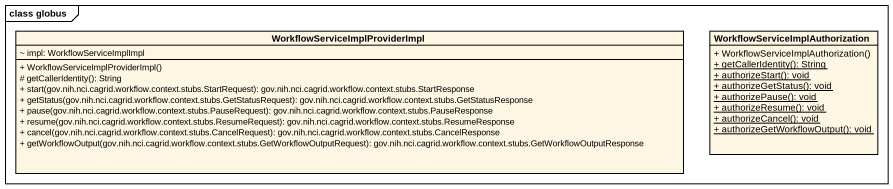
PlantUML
@startuml
mainframe class globus
hide circle
hide empty members
skinparam classAttributeIconSize 0
class "WorkflowServiceImplProviderImpl" as WorkflowServiceImplProviderI {
  ~ impl: WorkflowServiceImplImpl
  + WorkflowServiceImplProviderImpl()
  # getCallerIdentity(): String
  + start(gov.nih.nci.cagrid.workflow.context.stubs.StartRequest): gov.nih.nci.cagrid.workflow.context.stubs.StartResponse
  + getStatus(gov.nih.nci.cagrid.workflow.context.stubs.GetStatusRequest): gov.nih.nci.cagrid.workflow.context.stubs.GetStatusResponse
  + pause(gov.nih.nci.cagrid.workflow.context.stubs.PauseRequest): gov.nih.nci.cagrid.workflow.context.stubs.PauseResponse
  + resume(gov.nih.nci.cagrid.workflow.context.stubs.ResumeRequest): gov.nih.nci.cagrid.workflow.context.stubs.ResumeResponse
  + cancel(gov.nih.nci.cagrid.workflow.context.stubs.CancelRequest): gov.nih.nci.cagrid.workflow.context.stubs.CancelResponse
  + getWorkflowOutput(gov.nih.nci.cagrid.workflow.context.stubs.GetWorkflowOutputRequest): gov.nih.nci.cagrid.workflow.context.stubs.GetWorkflowOutputResponse
}
class "WorkflowServiceImplAuthorization" as WorkflowServiceImplAuthoriza {
  + WorkflowServiceImplAuthorization()
  {static} + getCallerIdentity(): String
  {static} + authorizeStart(): void
  {static} + authorizeGetStatus(): void
  {static} + authorizePause(): void
  {static} + authorizeResume(): void
  {static} + authorizeCancel(): void
  {static} + authorizeGetWorkflowOutput(): void
}
@enduml
